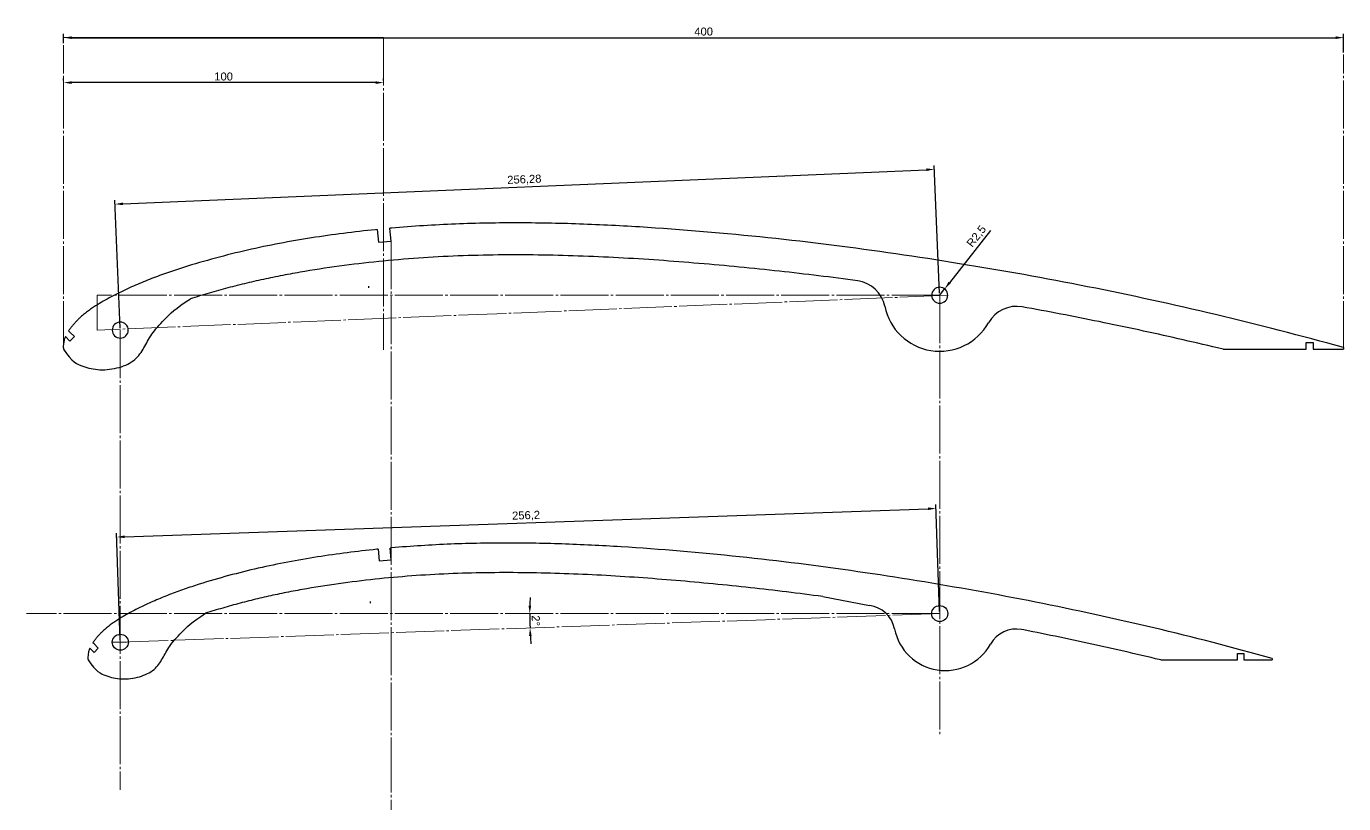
# Model space of a CAD drawing. Header units: millimetres. Extents: x -366 to 1349, y -600 to 751.
# Drawn here: x 937.2 to 1348.8, y 127.9 to 370.9 of the extents above; entities that cross this region are included whole.
import ezdxf

# ---------------------------------------------------------------- set-up
doc = ezdxf.new("R2010")
doc.units = ezdxf.units.MM
doc.linetypes.add('JIS_08_15', pattern=[17.25, 15, -0.75, 0.75, -0.75])
doc.layers.get('0').update_dxf_attribs({"lineweight": 30})
doc.layers.add('一点鎖線', color=40, linetype='JIS_08_15', lineweight=13)
doc.layers.add('文字寸法', color=3, linetype='Continuous', lineweight=13)
doc.styles.get("Standard").update_dxf_attribs({"font": 'arial.ttf'})
doc.dimstyles.new('ISO-25', dxfattribs={"dimtxt": 2.5, "dimasz": 2.5, "dimexe": 1.25, "dimexo": 0.625, "dimtad": 1, "dimtxsty": 'Standard', "dimcen": 2.5, "dimadec": 0, "dimazin": 0, "dimtfac": 1, "dimtmove": 0, "dimatfit": 3, "dimfxl": 1, "dimarcsym": 0})

# ---------------------------------------------------------------- blocks, each defined once
blk = doc.blocks.new('*D4')
at = {"layer": 'Defpoints', "color": 0, "transparency": 16777216}
for p in [(1348.8, 367.37), (948.8, 365.02), (1348.8, 362.13)]:
    blk.add_point(p, dxfattribs=at)
at = {"layer": '文字寸法', "color": 0, "lineweight": -2, "transparency": 16777216}
for p, q in [((948.8, 365.64), (948.8, 368.62)), ((951.3, 367.37), (1346.3, 367.37)), ((1348.8, 362.76), (1348.8, 368.62))]:
    blk.add_line(p, q, dxfattribs=at)
at = {"layer": '文字寸法', "color": 0, "transparency": 16777216}
for points in [[(951.3, 367.79), (951.3, 366.96), (948.8, 367.37)], [(1346.3, 367.79), (1346.3, 366.96), (1348.8, 367.37)]]:
    blk.add_solid(points, dxfattribs=at)
at = {"layer": '文字寸法', "color": 0, "transparency": 16777216, "insert": (1148.8, 369.27), "char_height": 2.5, "attachment_point": 5}
blk.add_mtext('400', dxfattribs=at)
blk = doc.blocks.new('*D5')
at = {"layer": 'Defpoints', "color": 0, "transparency": 16777216}
for p in [(948.8, 353.32), (948.8, 353.32), (1048.8, 353.32)]:
    blk.add_point(p, dxfattribs=at)
at = {"layer": '文字寸法', "color": 0, "lineweight": -2, "transparency": 16777216}
for p, q in [((948.8, 353.94), (948.8, 354.57)), ((1048.8, 353.94), (1048.8, 354.57)), ((1046.3, 353.32), (951.3, 353.32))]:
    blk.add_line(p, q, dxfattribs=at)
at = {"layer": '文字寸法', "color": 0, "transparency": 16777216}
for points in [[(951.3, 353.74), (951.3, 352.9), (948.8, 353.32)], [(1046.3, 353.74), (1046.3, 352.9), (1048.8, 353.32)]]:
    blk.add_solid(points, dxfattribs=at)
at = {"layer": '文字寸法', "color": 0, "transparency": 16777216, "insert": (998.8, 355.22), "char_height": 2.5, "attachment_point": 5}
blk.add_mtext('100', dxfattribs=at)
blk = doc.blocks.new('*D6')
at = {"layer": 'Defpoints', "color": 0, "transparency": 16777216}
for p in [(1224.11, 288.8), (1222.57, 286.83)]:
    blk.add_point(p, dxfattribs=at)
at = {"layer": '文字寸法', "color": 0, "lineweight": -2, "transparency": 16777216}
for p, q in [((1238.39, 307.12), (1225.64, 290.77)), ((1222.57, 286.83), (1224.11, 288.8))]:
    blk.add_line(p, q, dxfattribs=at)
at = {"layer": '文字寸法', "color": 0, "transparency": 16777216}
blk.add_solid([(1225.31, 291.03), (1225.97, 290.52), (1224.11, 288.8)], dxfattribs=at)
at = {"layer": '文字寸法', "color": 0, "transparency": 16777216, "insert": (1234.19, 305.19), "char_height": 2.5, "attachment_point": 5, "rotation": 52.0573}
blk.add_mtext('R2,5', dxfattribs=at)
blk = doc.blocks.new('*D16')
at = {"layer": 'Defpoints', "color": 0, "transparency": 16777216}
for p in [(937.16, 187.31), (1094.48, 185.82), (1222.57, 187.31), (1222.57, 187.31), (966.52, 178.36)]:
    blk.add_point(p, dxfattribs=at)
at = {"layer": '文字寸法', "color": 0, "lineweight": -2, "transparency": 16777216}
for start, end in [(177.7636, 178.8818), (180, 182), (183.1182, 184.2364)]:
    blk.add_arc((1222.57, 187.31), 128.1, start, end, dxfattribs=at)
at = {"layer": '文字寸法', "color": 0, "transparency": 16777216}
for points in [[(1094.91, 189.8), (1094.08, 189.81), (1094.47, 187.31)], [(1094.24, 180.32), (1095.07, 180.36), (1094.55, 182.83)]]:
    blk.add_solid(points, dxfattribs=at)
at = {"layer": '文字寸法', "color": 0, "transparency": 16777216, "insert": (1096.37, 185.1), "char_height": 2.5, "attachment_point": 5, "rotation": 271}
blk.add_mtext('2°', dxfattribs=at)
blk = doc.blocks.new('*D17')
at = {"layer": 'Defpoints', "color": 0, "transparency": 16777216}
for p in [(1221.42, 220.18), (1222.57, 187.31), (966.52, 178.36)]:
    blk.add_point(p, dxfattribs=at)
at = {"layer": '文字寸法', "color": 0, "lineweight": -2, "transparency": 16777216}
for p, q in [((967.87, 211.33), (1218.92, 220.09)), ((1222.55, 187.93), (1221.38, 221.43)), ((966.5, 178.99), (965.33, 212.49))]:
    blk.add_line(p, q, dxfattribs=at)
at = {"layer": '文字寸法', "color": 0, "transparency": 16777216}
for points in [[(1218.91, 220.51), (1218.94, 219.68), (1221.42, 220.18)], [(967.86, 211.74), (967.89, 210.91), (965.37, 211.24)]]:
    blk.add_solid(points, dxfattribs=at)
at = {"layer": '文字寸法', "color": 0, "transparency": 16777216, "insert": (1093.32, 217.84), "char_height": 2.5, "attachment_point": 5, "rotation": 2}
blk.add_mtext('256,2', dxfattribs=at)
blk = doc.blocks.new('*D18')
at = {"layer": 'Defpoints', "color": 0, "transparency": 16777216}
for p in [(1220.89, 326.2), (1222.57, 286.83), (966.52, 275.94)]:
    blk.add_point(p, dxfattribs=at)
at = {"layer": '文字寸法', "color": 0, "lineweight": -2, "transparency": 16777216}
for p, q in [((967.35, 315.42), (1218.4, 326.1)), ((1222.54, 287.45), (1220.84, 327.45)), ((966.5, 276.57), (964.8, 316.56))]:
    blk.add_line(p, q, dxfattribs=at)
at = {"layer": '文字寸法', "color": 0, "transparency": 16777216}
for points in [[(1218.38, 326.51), (1218.41, 325.68), (1220.89, 326.2)], [(967.33, 315.84), (967.36, 315.01), (964.85, 315.32)]]:
    blk.add_solid(points, dxfattribs=at)
at = {"layer": '文字寸法', "color": 0, "transparency": 16777216, "insert": (1092.78, 322.89), "char_height": 2.5, "attachment_point": 5, "rotation": 2.4349}
blk.add_mtext('256,28', dxfattribs=at)

msp = doc.modelspace()

# ---------------------------------------------------------------- linework, layer by layer
for p, q in [((1046.804, 307.408), (1047.152, 303.423)), ((1050.789, 307.756), (1050.788, 307.766)), ((1051.137, 303.772), (1050.789, 307.756)), ((1047.152, 303.423), (1051.137, 303.772)), ((948.946, 272.765), (948.753, 271.645)), ((950.789, 272.519), (949.375, 273.933)), ((950.789, 275.347), (950.383, 275.753)), ((952.203, 273.933), (950.789, 275.347)), ((952.203, 273.933), (950.789, 272.519)), ((948.753, 271.645), (948.69, 270.765)), ((1047.129, 207.47), (1047.451, 203.784)), ((1050.815, 207.793), (1050.814, 207.801)), ((1051.137, 204.107), (1050.815, 207.793)), ((1047.451, 203.784), (1051.137, 204.107)), ((1043.274, 197.734), (1041.848, 197.568)), ((1044.702, 197.895), (1043.274, 197.734)), ((1046.13, 198.049), (1044.702, 197.895)), ((1047.559, 198.198), (1046.13, 198.049)), ((1048.989, 198.34), (1047.559, 198.198)), ((1050.42, 198.477), (1048.989, 198.34)), ((1051.852, 198.608), (1050.42, 198.477)), ((1053.284, 198.733), (1051.852, 198.608)), ((1054.717, 198.852), (1053.284, 198.733)), ((1056.151, 198.966), (1054.717, 198.852)), ((1057.586, 199.074), (1056.151, 198.966)), ((1059.021, 199.176), (1057.586, 199.074)), ((1060.457, 199.273), (1059.021, 199.176)), ((1061.894, 199.364), (1060.457, 199.273)), ((1063.331, 199.45), (1061.894, 199.364)), ((1064.769, 199.53), (1063.331, 199.45)), ((1066.208, 199.605), (1064.769, 199.53)), ((1067.648, 199.674), (1066.208, 199.605)), ((1069.088, 199.739), (1067.648, 199.674)), ((1070.528, 199.798), (1069.088, 199.739)), ((1071.97, 199.851), (1070.528, 199.798)), ((1073.412, 199.9), (1071.97, 199.851)), ((1074.854, 199.943), (1073.412, 199.9)), ((1076.297, 199.982), (1074.854, 199.943)), ((1077.741, 200.015), (1076.297, 199.982)), ((1079.185, 200.044), (1077.741, 200.015)), ((1080.629, 200.067), (1079.185, 200.044)), ((1082.074, 200.086), (1080.629, 200.067)), ((1083.52, 200.101), (1082.074, 200.086)), ((1084.966, 200.11), (1083.52, 200.101)), ((1086.412, 200.115), (1084.966, 200.11)), ((1087.859, 200.116), (1086.412, 200.115)), ((1089.307, 200.112), (1087.859, 200.116)), ((1090.754, 200.103), (1089.307, 200.112)), ((1092.202, 200.091), (1090.754, 200.103)), ((1093.651, 200.074), (1092.202, 200.091)), ((1095.1, 200.053), (1093.651, 200.074)), ((1096.549, 200.027), (1095.1, 200.053)), ((1097.998, 199.998), (1096.549, 200.027)), ((1099.448, 199.965), (1097.998, 199.998)), ((1100.898, 199.928), (1099.448, 199.965)), ((1102.349, 199.887), (1100.898, 199.928)), ((1103.799, 199.842), (1102.349, 199.887)), ((1105.25, 199.793), (1103.799, 199.842)), ((1106.702, 199.74), (1105.25, 199.793)), ((1108.153, 199.684), (1106.702, 199.74)), ((1109.605, 199.625), (1108.153, 199.684)), ((1111.057, 199.562), (1109.605, 199.625)), ((1112.51, 199.495), (1111.057, 199.562)), ((1113.962, 199.425), (1112.51, 199.495)), ((1115.415, 199.351), (1113.962, 199.425)), ((1116.868, 199.275), (1115.415, 199.351)), ((1118.321, 199.195), (1116.868, 199.275)), ((1119.775, 199.112), (1118.321, 199.195)), ((1121.228, 199.025), (1119.775, 199.112)), ((1122.682, 198.936), (1121.228, 199.025)), ((1124.136, 198.844), (1122.682, 198.936)), ((1125.59, 198.748), (1124.136, 198.844)), ((1127.044, 198.65), (1125.59, 198.748)), ((1128.499, 198.549), (1127.044, 198.65)), ((1129.953, 198.446), (1128.499, 198.549)), ((1131.408, 198.339), (1129.953, 198.446)), ((1132.862, 198.23), (1131.408, 198.339)), ((1134.317, 198.118), (1132.862, 198.23)), ((1135.772, 198.004), (1134.317, 198.118)), ((1137.226, 197.888), (1135.772, 198.004)), ((1138.681, 197.769), (1137.226, 197.888)), ((1140.136, 197.647), (1138.681, 197.769)), ((1141.591, 197.524), (1140.136, 197.647)), ((1016.302, 193.472), (1015.606, 193.326)), ((1016.998, 193.616), (1016.302, 193.472)), ((1017.695, 193.757), (1016.998, 193.616)), ((1018.393, 193.897), (1017.695, 193.757)), ((1019.091, 194.035), (1018.393, 193.897)), ((1019.805, 194.174), (1019.091, 194.035)), ((1020.519, 194.311), (1019.805, 194.174)), ((1021.234, 194.446), (1020.519, 194.311)), ((1021.95, 194.579), (1021.234, 194.446)), ((1022.666, 194.71), (1021.95, 194.579)), ((1023.384, 194.839), (1022.666, 194.71)), ((1024.101, 194.967), (1023.384, 194.839)), ((1024.82, 195.093), (1024.101, 194.967)), ((1026.229, 195.334), (1024.82, 195.093)), ((1027.641, 195.569), (1026.229, 195.334)), ((1029.055, 195.797), (1027.641, 195.569)), ((1030.471, 196.019), (1029.055, 195.797)), ((1031.889, 196.234), (1030.471, 196.019)), ((1033.308, 196.443), (1031.889, 196.234)), ((1034.729, 196.646), (1033.308, 196.443)), ((1036.151, 196.842), (1034.729, 196.646)), ((1037.574, 197.033), (1036.151, 196.842)), ((1038.997, 197.217), (1037.574, 197.033)), ((1040.422, 197.395), (1038.997, 197.217)), ((1041.848, 197.568), (1040.422, 197.395)), ((1143.046, 197.398), (1141.591, 197.524)), ((1144.501, 197.269), (1143.046, 197.398)), ((1145.955, 197.139), (1144.501, 197.269)), ((1147.41, 197.006), (1145.955, 197.139)), ((1148.865, 196.871), (1147.41, 197.006)), ((1150.319, 196.733), (1148.865, 196.871)), ((1151.773, 196.594), (1150.319, 196.733)), ((1153.227, 196.452), (1151.773, 196.594)), ((1154.681, 196.307), (1153.227, 196.452)), ((1156.135, 196.161), (1154.681, 196.307)), ((1157.588, 196.012), (1156.135, 196.161)), ((1159.041, 195.86), (1157.588, 196.012)), ((1160.494, 195.707), (1159.041, 195.86)), ((1161.946, 195.551), (1160.494, 195.707)), ((1163.398, 195.392), (1161.946, 195.551)), ((1164.813, 195.236), (1163.398, 195.392)), ((1166.228, 195.077), (1164.813, 195.236)), ((1167.642, 194.916), (1166.228, 195.077)), ((1169.056, 194.752), (1167.642, 194.916)), ((1170.47, 194.587), (1169.056, 194.752)), ((1171.884, 194.419), (1170.47, 194.587)), ((1173.297, 194.249), (1171.884, 194.419)), ((1174.71, 194.077), (1173.297, 194.249)), ((1176.122, 193.903), (1174.71, 194.077)), ((1177.535, 193.726), (1176.122, 193.903)), ((1178.947, 193.548), (1177.535, 193.726)), ((1180.359, 193.367), (1178.947, 193.548)), ((999.881, 189.441), (999.2, 189.246)), ((1000.564, 189.634), (999.881, 189.441)), ((1001.247, 189.825), (1000.564, 189.634)), ((1001.93, 190.014), (1001.247, 189.825)), ((1002.614, 190.201), (1001.93, 190.014)), ((1003.292, 190.384), (1002.614, 190.201)), ((1003.97, 190.564), (1003.292, 190.384)), ((1004.649, 190.743), (1003.97, 190.564)), ((1005.328, 190.919), (1004.649, 190.743)), ((1006.008, 191.094), (1005.328, 190.919)), ((1006.688, 191.266), (1006.008, 191.094)), ((1007.369, 191.437), (1006.688, 191.266)), ((1008.05, 191.605), (1007.369, 191.437)), ((1008.732, 191.771), (1008.05, 191.605)), ((1009.415, 191.935), (1008.732, 191.771)), ((1010.098, 192.097), (1009.415, 191.935)), ((1010.782, 192.257), (1010.098, 192.097)), ((1011.466, 192.415), (1010.782, 192.257)), ((1012.151, 192.572), (1011.466, 192.415)), ((1012.836, 192.726), (1012.151, 192.572)), ((1013.522, 192.878), (1012.836, 192.726)), ((1014.216, 193.029), (1013.522, 192.878)), ((1014.911, 193.179), (1014.216, 193.029)), ((1015.606, 193.326), (1014.911, 193.179)), ((1181.771, 193.183), (1180.359, 193.367)), ((1183.182, 192.998), (1181.771, 193.183)), ((1184.594, 192.811), (1183.182, 192.998)), ((1186.005, 192.621), (1184.594, 192.811)), ((1186.005, 192.621), (1200.622, 189.869)), ((993.783, 187.61), (993.113, 187.396)), ((994.455, 187.821), (993.783, 187.61)), ((995.129, 188.031), (994.455, 187.821)), ((995.804, 188.238), (995.129, 188.031)), ((996.481, 188.444), (995.804, 188.238)), ((997.16, 188.647), (996.481, 188.444)), ((997.839, 188.849), (997.16, 188.647)), ((998.519, 189.048), (997.839, 188.849)), ((999.2, 189.246), (998.519, 189.048)), ((1248.849, 182.194), (1248.154, 182.33)), ((1250.238, 181.92), (1248.849, 182.194)), ((1251.627, 181.644), (1250.238, 181.92)), ((1253.016, 181.366), (1251.627, 181.644)), ((1254.404, 181.086), (1253.016, 181.366)), ((958.315, 177.814), (957.94, 178.189)), ((959.623, 176.506), (958.315, 177.814)), ((1255.792, 180.804), (1254.404, 181.086)), ((1257.224, 180.511), (1255.792, 180.804)), ((1258.655, 180.216), (1257.224, 180.511)), ((1260.086, 179.918), (1258.655, 180.216)), ((1261.517, 179.619), (1260.086, 179.918)), ((1262.948, 179.317), (1261.517, 179.619)), ((1264.377, 179.014), (1262.948, 179.317)), ((1265.807, 178.708), (1264.377, 179.014)), ((1267.236, 178.4), (1265.807, 178.708)), ((1268.665, 178.09), (1267.236, 178.4)), ((1270.093, 177.778), (1268.665, 178.09)), ((1271.521, 177.464), (1270.093, 177.778)), ((1272.948, 177.148), (1271.521, 177.464)), ((1274.375, 176.83), (1272.948, 177.148)), ((956.432, 174.389), (956.373, 173.575)), ((956.61, 175.425), (956.432, 174.389)), ((958.315, 175.198), (957.007, 176.506)), ((959.623, 176.506), (958.315, 175.198)), ((1275.802, 176.51), (1274.375, 176.83)), ((1277.228, 176.187), (1275.802, 176.51)), ((1278.653, 175.863), (1277.228, 176.187)), ((1280.079, 175.536), (1278.653, 175.863)), ((1281.504, 175.208), (1280.079, 175.536)), ((1282.928, 174.877), (1281.504, 175.208)), ((1284.352, 174.545), (1282.928, 174.877)), ((1285.775, 174.21), (1284.352, 174.545)), ((1287.198, 173.874), (1285.775, 174.21)), ((1288.62, 173.535), (1287.198, 173.874)), ((1290.042, 173.195), (1288.62, 173.535)), ((1291.621, 172.814), (1290.042, 173.195))]:
    msp.add_line(p, q)
for points in [[(1348.796, 270.462), (1343.801, 271.821), (1341.303, 272.498), (1338.804, 273.172), (1336.304, 273.842), (1333.803, 274.508), (1331.3, 275.168), (1328.796, 275.822), (1326.302, 276.466), (1323.806, 277.102), (1321.309, 277.732), (1318.809, 278.354), (1316.308, 278.971), (1313.806, 279.58), (1311.302, 280.184), (1308.796, 280.782), (1306.306, 281.37), (1303.814, 281.953), (1301.321, 282.53), (1298.827, 283.101), (1296.331, 283.666), (1293.834, 284.226), (1291.336, 284.78), (1288.837, 285.328), (1286.336, 285.87), (1283.834, 286.407), (1281.331, 286.937), (1278.826, 287.462), (1276.321, 287.981), (1273.814, 288.494), (1271.306, 289.001), (1268.796, 289.502), (1266.304, 289.994), (1263.811, 290.479), (1261.316, 290.959), (1258.821, 291.434), (1256.324, 291.902), (1253.826, 292.365), (1251.327, 292.823), (1248.828, 293.275), (1246.327, 293.722), (1243.825, 294.163), (1241.323, 294.599), (1238.819, 295.03), (1236.315, 295.456), (1233.809, 295.876), (1231.303, 296.292), (1228.796, 296.702), (1226.302, 297.106), (1223.808, 297.504), (1221.312, 297.897), (1218.816, 298.285), (1216.319, 298.668), (1213.821, 299.046), (1211.322, 299.418), (1208.822, 299.784), (1206.322, 300.145), (1203.821, 300.5), (1201.319, 300.849), (1198.816, 301.192), (1196.312, 301.529), (1193.808, 301.86), (1191.302, 302.184), (1188.796, 302.502), (1186.302, 302.812), (1183.806, 303.116), (1181.31, 303.413), (1178.813, 303.704), (1176.315, 303.988), (1173.817, 304.266), (1171.318, 304.538), (1168.818, 304.803), (1166.317, 305.063), (1163.816, 305.315), (1161.314, 305.562), (1158.812, 305.802), (1156.309, 306.037), (1153.805, 306.265), (1151.301, 306.486), (1148.796, 306.702), (1146.3, 306.911), (1143.803, 307.113), (1141.306, 307.309), (1138.808, 307.498), (1136.31, 307.68), (1133.811, 307.855), (1131.312, 308.022), (1128.812, 308.181), (1127.562, 308.257), (1126.312, 308.332), (1125.062, 308.404), (1123.811, 308.475), (1122.561, 308.543), (1121.31, 308.609), (1120.059, 308.673), (1118.808, 308.734), (1117.557, 308.793), (1116.306, 308.85), (1115.055, 308.905), (1113.803, 308.957), (1112.552, 309.007), (1111.3, 309.055), (1110.048, 309.1), (1108.796, 309.142), (1107.547, 309.182), (1106.297, 309.219), (1105.047, 309.254), (1103.797, 309.286), (1102.547, 309.316), (1101.297, 309.343), (1100.046, 309.367), (1098.796, 309.388), (1097.546, 309.407), (1096.296, 309.422), (1095.045, 309.435), (1093.795, 309.445), (1092.544, 309.452), (1091.294, 309.456), (1090.044, 309.457), (1088.793, 309.455), (1087.543, 309.45), (1086.292, 309.442), (1085.042, 309.431), (1083.792, 309.417), (1082.542, 309.399), (1081.292, 309.378), (1080.042, 309.354), (1078.792, 309.326), (1077.542, 309.295), (1076.292, 309.261), (1075.042, 309.223), (1073.793, 309.182), (1072.544, 309.137), (1071.294, 309.089), (1070.045, 309.037), (1068.796, 308.982), (1067.544, 308.923), (1066.293, 308.86), (1065.041, 308.794), (1063.79, 308.723), (1062.539, 308.65), (1061.288, 308.572), (1060.038, 308.49), (1058.787, 308.405), (1057.537, 308.316), (1056.288, 308.223), (1055.038, 308.126), (1053.789, 308.025), (1052.54, 307.92), (1051.292, 307.811), (1050.788, 307.766)], [(1046.806, 307.387), (1046.29, 307.335), (1045.037, 307.206), (1043.785, 307.072), (1042.533, 306.935), (1041.282, 306.793), (1040.031, 306.647), (1038.78, 306.497), (1037.53, 306.342), (1036.281, 306.184), (1035.032, 306.021), (1033.784, 305.854), (1032.536, 305.682), (1031.289, 305.506), (1030.042, 305.326), (1028.796, 305.142), (1027.54, 304.952), (1026.284, 304.757), (1025.029, 304.557), (1023.774, 304.353), (1022.521, 304.144), (1021.268, 303.93), (1020.016, 303.711), (1018.765, 303.488), (1017.515, 303.258), (1016.266, 303.024), (1015.019, 302.784), (1013.772, 302.539), (1012.526, 302.288), (1011.282, 302.032), (1010.038, 301.77), (1008.796, 301.502), (1007.535, 301.224), (1006.275, 300.939), (1005.017, 300.649), (1003.76, 300.352), (1002.504, 300.049), (1001.25, 299.74), (999.997, 299.424), (998.746, 299.102), (997.497, 298.774), (996.249, 298.44), (995.002, 298.1), (993.758, 297.753), (992.515, 297.4), (991.274, 297.04), (990.034, 296.674), (988.796, 296.302), (987.536, 295.916), (986.278, 295.522), (985.65, 295.323), (985.022, 295.121), (984.396, 294.918), (983.77, 294.712), (983.145, 294.504), (982.52, 294.294), (981.897, 294.081), (981.275, 293.866), (980.654, 293.649), (980.033, 293.429), (979.414, 293.207), (978.796, 292.982), (978.163, 292.748), (977.531, 292.512), (976.901, 292.272), (976.271, 292.03), (975.643, 291.784), (975.016, 291.535), (974.39, 291.283), (973.764, 291.028), (973.14, 290.77), (972.517, 290.508), (971.895, 290.242), (971.273, 289.973), (970.653, 289.701), (970.033, 289.425), (969.414, 289.146), (968.796, 288.862), (968.149, 288.561), (967.502, 288.255), (966.857, 287.945), (966.215, 287.631), (965.574, 287.313), (964.936, 286.99), (964.302, 286.662), (963.671, 286.33), (963.044, 285.993), (962.421, 285.652), (961.803, 285.306), (961.19, 284.955), (960.582, 284.599), (959.98, 284.238), (959.385, 283.873), (958.796, 283.502), (958.473, 283.295), (958.152, 283.085), (957.834, 282.873), (957.516, 282.659), (957.201, 282.441), (956.887, 282.219), (956.574, 281.993), (956.262, 281.763), (955.952, 281.527), (955.642, 281.286), (955.333, 281.04), (955.025, 280.786), (954.717, 280.527), (954.41, 280.26), (954.103, 279.985), (953.796, 279.702), (953.602, 279.519), (953.409, 279.333), (953.216, 279.144), (953.024, 278.951), (952.832, 278.756), (952.642, 278.558), (952.454, 278.357), (952.267, 278.154), (952.082, 277.948), (951.899, 277.739), (951.719, 277.528), (951.541, 277.316), (951.367, 277.101), (951.196, 276.884), (951.028, 276.665), (950.864, 276.444), (950.703, 276.222), (950.548, 275.998), (950.396, 275.773), (950.383, 275.753)], [(1044.097, 289.672), (1044.093, 289.429), (1044.088, 289.186)], [(949.375, 273.933), (949.274, 273.7), (949.181, 273.466), (949.095, 273.232), (949.017, 272.999), (948.946, 272.765)], [(1337.072, 272.086), (1339.266, 272.086)], [(1337.072, 269.942), (1337.072, 272.086)], [(1339.266, 272.086), (1339.266, 269.942)], [(948.69, 270.765), (948.695, 270.661), (948.703, 270.558), (948.713, 270.454), (948.726, 270.351), (948.74, 270.249), (948.757, 270.146), (948.775, 270.044), (948.796, 269.942)], [(1311.119, 269.942), (1337.072, 269.942)], [(1339.266, 269.942), (1348.796, 269.942)], [(1348.796, 270.462), (1348.796, 269.942)], [(1047.131, 207.451), (1046.653, 207.403), (1045.494, 207.283), (1044.336, 207.16), (1043.178, 207.032), (1042.021, 206.901), (1040.864, 206.766), (1039.707, 206.627), (1038.551, 206.484), (1037.395, 206.338), (1036.24, 206.187), (1035.085, 206.032), (1033.931, 205.874), (1032.777, 205.711), (1031.624, 205.545), (1030.472, 205.374), (1029.31, 205.198), (1028.148, 205.018), (1026.987, 204.833), (1025.827, 204.644), (1024.667, 204.451), (1023.508, 204.253), (1022.35, 204.051), (1021.193, 203.844), (1020.037, 203.632), (1018.882, 203.415), (1017.727, 203.193), (1016.574, 202.967), (1015.422, 202.735), (1014.271, 202.498), (1013.121, 202.255), (1011.972, 202.007), (1010.805, 201.75), (1009.64, 201.487), (1008.476, 201.218), (1007.313, 200.943), (1006.152, 200.663), (1004.991, 200.377), (1003.833, 200.085), (1002.676, 199.788), (1001.52, 199.484), (1000.365, 199.175), (999.213, 198.86), (998.061, 198.539), (996.912, 198.213), (995.763, 197.88), (994.617, 197.542), (993.472, 197.197), (992.306, 196.84), (991.142, 196.476), (990.561, 196.291), (989.981, 196.105), (989.401, 195.917), (988.822, 195.726), (988.244, 195.534), (987.667, 195.34), (987.09, 195.143), (986.514, 194.944), (985.94, 194.743), (985.366, 194.54), (984.793, 194.334), (984.222, 194.126), (983.636, 193.91), (983.052, 193.691), (982.468, 193.47), (981.886, 193.245), (981.305, 193.018), (980.725, 192.788), (980.146, 192.555), (979.567, 192.319), (978.99, 192.08), (978.414, 191.837), (977.838, 191.592), (977.263, 191.343), (976.689, 191.091), (976.116, 190.836), (975.544, 190.577), (974.972, 190.315), (974.373, 190.037), (973.775, 189.754), (973.178, 189.467), (972.584, 189.177), (971.991, 188.882), (971.401, 188.583), (970.814, 188.28), (970.231, 187.973), (969.651, 187.662), (969.074, 187.346), (968.503, 187.026), (967.936, 186.701), (967.374, 186.372), (966.817, 186.038), (966.266, 185.7), (965.722, 185.357), (965.423, 185.165), (965.126, 184.972), (964.831, 184.776), (964.538, 184.577), (964.246, 184.376), (963.955, 184.17), (963.666, 183.962), (963.378, 183.748), (963.091, 183.531), (962.804, 183.308), (962.518, 183.079), (962.233, 182.845), (961.949, 182.605), (961.665, 182.358), (961.381, 182.104), (961.097, 181.842), (960.918, 181.673), (960.739, 181.501), (960.56, 181.326), (960.382, 181.148), (960.205, 180.967), (960.029, 180.784), (959.855, 180.598), (959.682, 180.41), (959.511, 180.219), (959.342, 180.027), (959.175, 179.832), (959.011, 179.635), (958.85, 179.436), (958.691, 179.235), (958.536, 179.033), (958.384, 178.829), (958.236, 178.623), (958.092, 178.416), (957.952, 178.208), (957.94, 178.189)], [(1326.472, 173.295), (1321.851, 174.552), (1319.54, 175.178), (1317.229, 175.802), (1314.917, 176.422), (1312.603, 177.038), (1310.288, 177.648), (1307.972, 178.253), (1305.665, 178.849), (1303.356, 179.437), (1301.046, 180.019), (1298.734, 180.596), (1296.421, 181.166), (1294.106, 181.73), (1291.789, 182.288), (1289.472, 182.841), (1287.168, 183.385), (1284.863, 183.924), (1282.557, 184.458), (1280.25, 184.986), (1277.942, 185.509), (1275.632, 186.027), (1273.321, 186.539), (1271.009, 187.046), (1268.696, 187.548), (1266.382, 188.044), (1264.066, 188.535), (1261.75, 189.02), (1259.432, 189.5), (1257.113, 189.975), (1254.793, 190.444), (1252.472, 190.907), (1250.166, 191.362), (1247.86, 191.811), (1245.553, 192.255), (1243.244, 192.694), (1240.935, 193.127), (1238.624, 193.556), (1236.313, 193.979), (1234.001, 194.397), (1231.688, 194.81), (1229.374, 195.219), (1227.059, 195.622), (1224.743, 196.02), (1222.426, 196.414), (1220.109, 196.803), (1217.791, 197.188), (1215.472, 197.567), (1213.165, 197.94), (1210.857, 198.309), (1208.549, 198.673), (1206.24, 199.032), (1203.93, 199.386), (1201.619, 199.735), (1199.308, 200.079), (1196.996, 200.418), (1194.683, 200.752), (1192.369, 201.08), (1190.055, 201.403), (1187.74, 201.72), (1185.424, 202.032), (1183.107, 202.338), (1180.79, 202.638), (1178.472, 202.932), (1176.164, 203.219), (1173.856, 203.5), (1171.547, 203.775), (1169.237, 204.044), (1166.927, 204.307), (1164.616, 204.564), (1162.304, 204.815), (1159.992, 205.061), (1157.679, 205.301), (1155.365, 205.535), (1153.051, 205.763), (1150.736, 205.985), (1148.421, 206.202), (1146.105, 206.413), (1143.789, 206.618), (1141.472, 206.817), (1139.163, 207.01), (1136.853, 207.198), (1134.543, 207.379), (1132.233, 207.554), (1129.922, 207.722), (1127.611, 207.883), (1125.299, 208.038), (1122.987, 208.185), (1121.83, 208.256), (1120.674, 208.325), (1119.517, 208.392), (1118.361, 208.457), (1117.204, 208.52), (1116.047, 208.581), (1114.89, 208.64), (1113.733, 208.697), (1112.576, 208.752), (1111.418, 208.804), (1110.261, 208.855), (1109.103, 208.903), (1107.946, 208.949), (1106.788, 208.993), (1105.63, 209.035), (1104.472, 209.074), (1103.316, 209.111), (1102.16, 209.146), (1101.004, 209.178), (1099.847, 209.208), (1098.691, 209.235), (1097.535, 209.26), (1096.378, 209.282), (1095.222, 209.302), (1094.065, 209.319), (1092.909, 209.334), (1091.752, 209.345), (1090.595, 209.355), (1089.439, 209.361), (1088.282, 209.365), (1087.126, 209.366), (1085.969, 209.364), (1084.812, 209.359), (1083.656, 209.352), (1082.499, 209.341), (1081.343, 209.328), (1080.186, 209.312), (1079.03, 209.292), (1077.874, 209.27), (1076.718, 209.244), (1075.561, 209.216), (1074.405, 209.184), (1073.25, 209.149), (1072.094, 209.111), (1070.938, 209.07), (1069.783, 209.025), (1068.627, 208.977), (1067.472, 208.926), (1066.314, 208.872), (1065.156, 208.813), (1063.999, 208.752), (1062.841, 208.687), (1061.684, 208.619), (1060.527, 208.547), (1059.37, 208.471), (1058.214, 208.392), (1057.057, 208.31), (1055.901, 208.224), (1054.746, 208.134), (1053.59, 208.041), (1052.435, 207.944), (1051.28, 207.843), (1050.814, 207.801)], [(1044.625, 191.064), (1044.621, 190.84), (1044.617, 190.615)], [(956.373, 173.575), (956.379, 173.479), (956.386, 173.384), (956.395, 173.288), (956.407, 173.193), (956.42, 173.098), (956.435, 173.003), (956.452, 172.909), (956.472, 172.814)], [(957.007, 176.506), (956.914, 176.29), (956.828, 176.074), (956.748, 175.858), (956.676, 175.641), (956.61, 175.425)], [(1315.627, 174.798), (1317.656, 174.798)], [(1315.627, 172.814), (1315.627, 174.798)], [(1317.656, 174.798), (1317.656, 172.814)], [(1326.472, 173.295), (1326.472, 172.814)], [(1291.621, 172.814), (1315.627, 172.814)], [(1317.656, 172.814), (1326.472, 172.814)]]:
    msp.add_lwpolyline(points)
for points in [[(1205.407, 283.403, 0.3201405), (1196.94, 291.355), (1195.415, 291.56), (1193.889, 291.763), (1192.363, 291.963), (1190.836, 292.161), (1189.31, 292.356), (1187.783, 292.55), (1186.256, 292.741), (1184.729, 292.929), (1183.202, 293.115), (1181.674, 293.299), (1180.146, 293.48), (1178.617, 293.659), (1177.089, 293.836), (1175.56, 294.01), (1174.03, 294.181), (1172.501, 294.351), (1170.931, 294.522), (1169.361, 294.691), (1167.79, 294.857), (1166.219, 295.02), (1164.648, 295.181), (1163.077, 295.34), (1161.505, 295.496), (1159.933, 295.65), (1158.361, 295.801), (1156.789, 295.949), (1155.216, 296.095), (1153.643, 296.239), (1152.071, 296.38), (1150.498, 296.519), (1148.925, 296.655), (1147.352, 296.789), (1145.779, 296.92), (1144.207, 297.048), (1142.634, 297.175), (1141.061, 297.298), (1139.489, 297.419), (1137.916, 297.537), (1136.343, 297.652), (1134.771, 297.764), (1133.199, 297.873), (1131.627, 297.979), (1130.055, 298.082), (1128.483, 298.182), (1126.911, 298.278), (1125.34, 298.372), (1123.769, 298.461), (1122.197, 298.548), (1120.627, 298.631), (1119.056, 298.71), (1117.486, 298.786), (1115.916, 298.858), (1114.346, 298.926), (1112.776, 298.991), (1111.207, 299.052), (1109.638, 299.108), (1108.069, 299.161), (1106.501, 299.209), (1104.933, 299.254), (1103.365, 299.294), (1101.798, 299.33), (1100.231, 299.362), (1098.664, 299.389), (1097.098, 299.412), (1095.532, 299.43), (1093.967, 299.444), (1092.401, 299.453), (1090.837, 299.457), (1089.273, 299.457), (1087.709, 299.451), (1086.146, 299.441), (1084.583, 299.425), (1083.021, 299.405), (1081.459, 299.379), (1079.898, 299.348), (1078.337, 299.312), (1076.777, 299.271), (1075.218, 299.224), (1073.659, 299.171), (1072.101, 299.113), (1070.543, 299.05), (1068.986, 298.98), (1067.43, 298.905), (1065.875, 298.824), (1064.32, 298.737), (1062.766, 298.645), (1061.213, 298.546), (1059.66, 298.441), (1058.109, 298.331), (1056.558, 298.214), (1055.007, 298.091), (1053.458, 297.962), (1051.91, 297.827), (1050.362, 297.685), (1048.815, 297.538), (1047.269, 297.384), (1045.724, 297.223), (1044.18, 297.056), (1042.637, 296.883), (1041.095, 296.703), (1039.553, 296.516), (1038.013, 296.323), (1036.474, 296.124), (1034.936, 295.918), (1033.398, 295.706), (1031.863, 295.487), (1030.328, 295.261), (1028.795, 295.028), (1027.265, 294.788), (1025.736, 294.542), (1024.21, 294.288), (1022.686, 294.027), (1021.909, 293.891), (1021.133, 293.753), (1020.358, 293.613), (1019.583, 293.471), (1018.81, 293.327), (1018.037, 293.181), (1017.264, 293.033), (1016.493, 292.883), (1015.738, 292.734), (1014.984, 292.583), (1014.23, 292.43), (1013.477, 292.275), (1012.725, 292.117), (1011.973, 291.958), (1011.223, 291.796), (1010.472, 291.632), (1009.731, 291.468), (1008.99, 291.301), (1008.249, 291.133), (1007.51, 290.962), (1006.77, 290.789), (1006.032, 290.613), (1005.294, 290.436), (1004.557, 290.256), (1003.82, 290.074), (1003.084, 289.89), (1002.349, 289.704), (1001.614, 289.515), (1000.879, 289.324), (1000.146, 289.131), (999.413, 288.936), (998.68, 288.738), (997.94, 288.536), (997.201, 288.332), (996.463, 288.126), (995.725, 287.917), (994.989, 287.706), (994.253, 287.492), (993.517, 287.277), (992.783, 287.059), (992.05, 286.839), (991.318, 286.617), (990.587, 286.393), (989.859, 286.166), (989.132, 285.937), (988.408, 285.706)], [(1205.407, 283.403, 0.6962398), (1237.827, 278.261)], [(1311.119, 269.942), (1309.413, 270.354), (1307.876, 270.722), (1306.338, 271.088), (1304.8, 271.452), (1303.261, 271.813), (1301.722, 272.173), (1300.182, 272.53), (1298.642, 272.885), (1297.101, 273.238), (1295.559, 273.589), (1294.018, 273.937), (1292.475, 274.283), (1290.933, 274.627), (1289.39, 274.969), (1287.846, 275.309), (1286.302, 275.646), (1284.757, 275.981), (1283.213, 276.314), (1281.667, 276.644), (1280.121, 276.973), (1278.575, 277.299), (1277.028, 277.622), (1275.481, 277.944), (1273.933, 278.263), (1272.385, 278.58), (1270.885, 278.884), (1269.384, 279.187), (1267.883, 279.487), (1266.382, 279.786), (1264.88, 280.082), (1263.377, 280.376), (1261.874, 280.668), (1260.371, 280.958), (1258.867, 281.246), (1257.363, 281.532), (1255.858, 281.815), (1254.352, 282.097), (1252.847, 282.377), (1251.34, 282.655), (1249.834, 282.93), (1248.326, 283.204, 0.3198033), (1237.827, 278.261)], [(1208.454, 182.514, 0.6962398), (1238.442, 177.757)]]:
    msp.add_lwpolyline(points, format="xyb")
for points in [[(1222.568, 289.33, 0.4142136), (1220.068, 286.83, 0.4142136), (1222.568, 284.33, 0.4142136), (1225.068, 286.83, 0.4142136)], [(966.523, 278.442, 0.4142136), (964.023, 275.942, 0.4142136), (966.523, 273.442, 0.4142136), (969.023, 275.942, 0.4142136)]]:
    msp.add_lwpolyline(points, format="xyb", close=True)
for centre in [(1222.568, 187.306), (966.523, 178.364)]:
    msp.add_circle(centre, 2.5)
for centre, start, end in [((1199.383, 180.702), 11.29243, 82.30032), ((1246.507, 173.227), 79.74331, 150.6811)]:
    msp.add_arc(centre, 9.25, start, end)
for points in [[(948.796, 269.942), (951.394, 266.011), (954.76, 264.464), (959.946, 263.227), (966.37, 264), (971.478, 266.513), (973.993, 270.38), (976.045, 274.595), (980.069, 279.08), (983.862, 282.831), (988.408, 285.706)], [(956.472, 172.814), (958.874, 169.178), (961.989, 167.747), (966.785, 166.602), (972.727, 167.318), (977.452, 169.643), (979.779, 173.219), (981.676, 177.118), (985.399, 181.267), (988.907, 184.736), (993.113, 187.396)]]:
    msp.add_open_spline(points, degree=3)
at = {"layer": '一点鎖線'}
for p, q in [((1048.796, 367.372), (1048.796, 269.825)), ((948.796, 269.942), (948.796, 365.017)), ((1348.796, 269.942), (1348.796, 362.132)), ((1051.137, 303.772), (1051.137, 146.365)), ((1222.568, 286.83), (959.296, 286.83)), ((1225.068, 286.83), (959.296, 275.942)), ((959.296, 275.942), (959.296, 286.83)), ((1222.568, 286.83), (1222.568, 149.47)), ((966.523, 275.942), (966.523, 132.252)), ((1222.568, 187.306), (937.16, 187.306)), ((966.523, 178.364), (1222.568, 187.306)), ((968.497, 178.364), (963.872, 178.364)), ((1051.137, 146.365), (1051.137, 36.89))]:
    msp.add_line(p, q, dxfattribs=at)
at = {"layer": '文字寸法'}
msp.add_line((948.796, 367.372), (1048.796, 367.372), dxfattribs=at)

# ---------------------------------------------------------------- dimensions: what is measured, and where the dimension line sits
dim = msp.add_linear_dim(base=(1348.796, 367.372), p1=(948.796, 365.017), p2=(1348.796, 362.132), angle=180, dimstyle='ISO-25', dxfattribs=at)
dim.commit()
dim.dimension.update_dxf_attribs({"geometry": '*D4', "text_midpoint": (1148.796, 369.273)})
dim = msp.add_linear_dim(base=(948.796, 353.319), p1=(1048.796, 353.319), p2=(948.796, 353.319), dimstyle='ISO-25', dxfattribs=at)
dim.commit()
dim.dimension.update_dxf_attribs({"geometry": '*D5', "text_midpoint": (998.796, 355.22)})
for p1, p2, distance, picture, middle in [((966.523, 275.942), (1222.568, 286.83), 39.409, '*D18', (1092.781, 322.885)), ((966.523, 178.364), (1222.568, 187.306), 32.896, '*D17', (1093.323, 217.837))]:
    dim = msp.add_aligned_dim(p1=p1, p2=p2, distance=distance, dimstyle='ISO-25', dxfattribs=at)
    dim.commit()
    dim.dimension.update_dxf_attribs({"geometry": picture, "text_midpoint": middle})
dim = msp.add_radius_dim(center=(1222.568, 286.83), mpoint=(1224.105, 288.801), dimstyle='ISO-25', dxfattribs=at)
dim.commit()
dim.dimension.update_dxf_attribs({"geometry": '*D6', "text_midpoint": (1235.863, 303.881), "dimtype": 164})
dim = msp.add_angular_dim_2l(base=(1094.476, 185.815), line1=((966.523, 178.364), (1222.568, 187.306)), line2=((1222.568, 187.306), (937.16, 187.306)), dimstyle='ISO-25', dxfattribs=at)
dim.commit()
dim.dimension.update_dxf_attribs({"geometry": '*D16', "text_midpoint": (1096.367, 185.103)})

doc.saveas('drawing.dxf')
